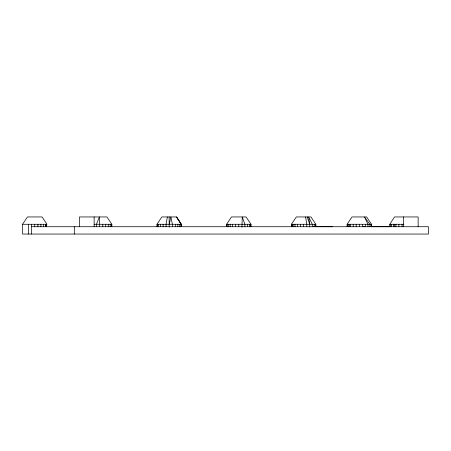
<?xml version="1.0" encoding="UTF-8"?>
<svg xmlns="http://www.w3.org/2000/svg" width="451" height="451" viewBox="0 0 451 451"><rect width="100%" height="100%" fill="white"/><g stroke="black" fill="none" stroke-linecap="round" stroke-linejoin="round"><path stroke-width="0.68" d="M167.366 216.948L166.041 224.277L166.041 226.723M169.204 227.073L169.204 224.277L170.895 216.948L172.367 224.277L172.367 226.723M389.822 226.723L389.822 224.277L394.478 216.948L418.139 216.948L418.139 226.723M22.55 224.277L27.449 216.948L42.095 216.948L46.994 224.277L22.55 224.277L22.55 234.052L428.45 234.052L428.45 226.723L31.609 226.723M156.982 226.723L156.982 224.277L161.881 216.948L176.521 216.948L181.426 224.277L181.426 226.723M347.095 226.684L347.095 224.277L351.989 216.948L366.646 216.948L371.539 224.277L371.539 226.723M291.414 226.723L291.414 224.277L296.33 216.948L310.942 216.948L315.858 224.277L315.858 226.684M226.571 226.723L226.571 224.277L231.498 216.948L246.077 216.948L251.01 224.277L251.01 226.723M94.096 224.277L111.837 224.277L111.837 226.723M156.982 224.277L181.426 224.277M226.571 224.277L251.01 224.277M291.414 224.277L315.858 224.277M347.095 224.277L371.539 224.277M389.822 224.277L403.944 224.277M332.398 226.723L312.278 226.684L312.278 224.277L308.664 216.948L309.747 224.277L309.747 227.073M390.053 226.723L371.066 226.701L371.122 224.277M111.837 224.277L106.943 216.948L79.472 216.948L79.472 226.723M307.238 216.948L309.747 224.277M305.603 216.948L306.798 224.277L306.798 226.723M169.131 216.948L169.204 224.277M403.47 216.948L403.47 226.723M402.044 224.277L402.044 226.723M398.881 224.277L398.881 226.723M395.933 224.277L395.933 226.723M394.67 224.277L394.67 226.723M393.402 224.277L393.402 226.723M391.462 224.277L391.462 226.723M390.239 224.277L390.239 226.723M369.899 226.723L369.899 224.277L364.459 216.948L367.96 224.277L367.96 226.723M365.428 224.277L365.428 226.723L362.48 226.684L362.48 224.277M359.317 224.277L359.317 226.684M356.155 224.277L356.155 226.684M353.206 224.277L353.206 226.684M350.675 224.277L350.675 226.684M349.705 224.277L349.705 226.684M348.736 224.277L348.736 226.684M347.512 224.277L347.512 226.684M315.441 224.277L315.441 226.684M314.217 224.277L314.217 226.684M303.636 224.277L303.636 226.723M300.473 224.277L300.473 226.723M297.525 224.277L297.525 226.723M294.993 224.277L294.993 226.723M293.049 224.277L293.049 226.723M292.44 224.277L292.44 226.723M291.831 224.277L291.831 226.723M250.593 224.277L250.593 226.723M249.375 224.277L249.375 226.723M247.43 224.277L247.43 226.723M244.899 226.723L244.899 224.277L242.26 216.948L241.95 227.073M238.788 224.277L238.788 226.723M235.625 224.277L235.625 226.723M232.677 224.277L232.677 226.723M230.145 224.277L230.145 226.723M228.206 224.277L228.206 226.723M226.983 224.277L226.983 226.723M226.774 224.277L226.774 226.723M181.217 224.277L181.217 226.723M181.009 224.277L181.009 226.723M179.786 224.277L179.786 226.723M177.846 224.277L177.846 226.723M175.315 224.277L175.315 226.723M163.093 224.277L163.093 226.723M160.562 224.277L160.562 226.723M158.617 224.277L158.617 226.723M157.399 224.277L157.399 226.723M111.628 224.277L111.628 226.723M111.42 224.277L111.42 226.723M110.202 224.277L110.202 226.723M108.257 224.277L108.257 226.723M105.726 224.277L105.726 226.723M102.777 224.277L102.777 226.723M99.615 226.723L99.395 216.948L96.452 224.277L96.452 226.723M94.135 216.948L94.135 226.723M74.314 226.723L74.314 234.052M46.577 224.277L46.577 226.723M45.963 224.277L45.963 226.723M45.354 224.277L45.354 226.723M43.414 224.277L43.414 226.723M40.883 224.277L40.883 226.723M37.935 224.277L37.935 226.723M34.772 224.277L34.772 226.723M31.609 224.277L31.609 234.052M28.661 224.277L28.661 234.052M180.851 223.713L176.504 216.948L180.857 223.713"/></g></svg>
